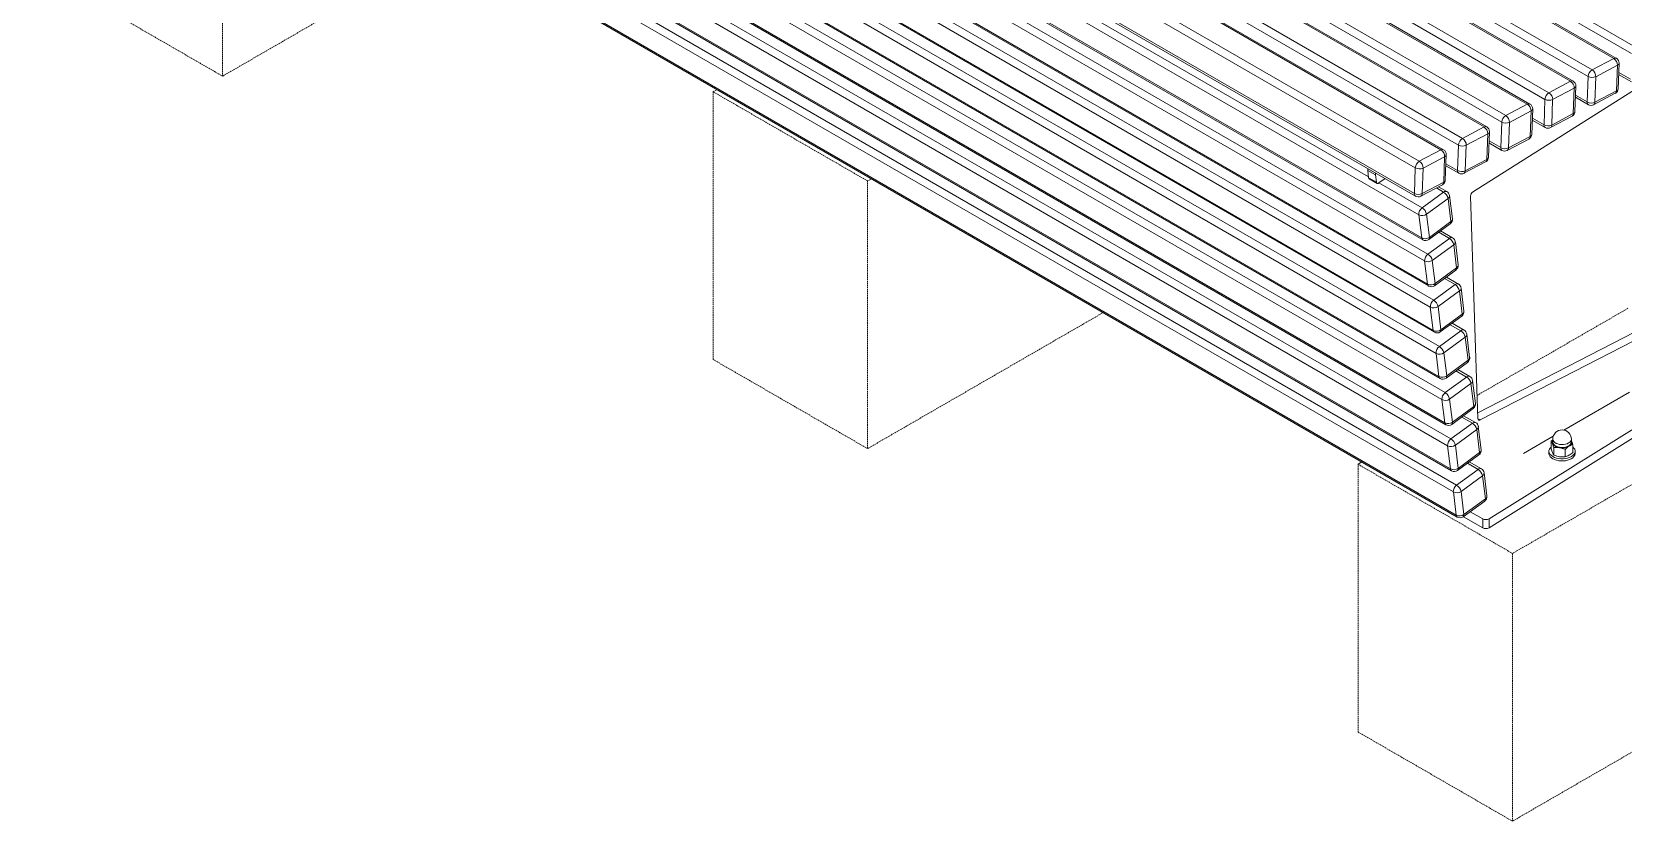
# Model space of a CAD drawing. Header units: millimetres. Extents: x -536 to 6037, y -221 to 4845.
# Drawn here: x 3734 to 5191, y 779 to 1501 of the extents above; entities that cross this region are included whole.
import ezdxf

# ---------------------------------------------------------------- set-up
doc = ezdxf.new("R2010")
doc.units = ezdxf.units.MM
doc.linetypes.add('HIDDEN', pattern=[1.905, 1.27, -0.635])
doc.layers.add('ZANO_R', color=7, linetype='Continuous', lineweight=0)
doc.layers.add('ZANO_R_przerywana', color=7, linetype='HIDDEN', lineweight=0)

msp = doc.modelspace()

# ---------------------------------------------------------------- linework, layer by layer
at = {"layer": 'ZANO_R'}
for p, q in [((3936.1, 2217.8), (5201.8, 1487.1)), ((5182.1, 1476.7), (3916.3, 2207.4)), ((5184.4, 1476.8), (3918.7, 2207.5)), ((5198.2, 1481.1), (3932.4, 2211.8)), ((5142.5, 1455.8), (3876.8, 2186.5)), ((5144.8, 1455.9), (3879.1, 2186.6)), ((5158.6, 1460.2), (3892.9, 2190.9)), ((3896.6, 2196.9), (5162.3, 1466.2)), ((3857, 2176), (5122.7, 1445.3)), ((5102.9, 1434.9), (3837.2, 2165.6)), ((5105.3, 1435), (3839.6, 2165.7)), ((5119, 1439.3), (3853.3, 2170)), ((5063.4, 1414), (3797.6, 2144.6)), ((5065.7, 1414.1), (3800, 2144.8)), ((5079.5, 1418.4), (3813.7, 2149.1)), ((3817.4, 2155.1), (5083.1, 1424.4)), ((5039.9, 1397.5), (3774.2, 2128.2)), ((3777.9, 2134.2), (5043.6, 1403.5)), ((3738.3, 2113.3), (5004, 1382.6)), ((5023.8, 1393.1), (3758.1, 2123.7)), ((5026.2, 1393.2), (3760.4, 2123.9)), ((5000.3, 1376.6), (3734.6, 2107.3)), ((3733.8, 2083.9), (4999.5, 1353.2)), ((3734.8, 2081.5), (5000.5, 1350.8)), ((3740.9, 2070.7), (4957.5, 1368.3)), ((5003.6, 1333.6), (3737.9, 2064.3)), ((3740.5, 2043.2), (5006.2, 1312.5)), ((3741.5, 2041.4), (5007.2, 1310.7)), ((3746.2, 2028.4), (5011.9, 1297.7)), ((5008.9, 1291.4), (3743.1, 2022)), ((3745.8, 2000.9), (5011.5, 1270.2)), ((3746.8, 1999.1), (5012.5, 1268.5)), ((3751.4, 1986.1), (5017.2, 1255.4)), ((5014.1, 1249.1), (3748.4, 1979.8)), ((3751, 1958.6), (5016.8, 1227.9)), ((3752, 1956.9), (5017.8, 1226.2)), ((3756.7, 1943.8), (5022.4, 1213.1)), ((5019.4, 1206.8), (3753.7, 1937.5)), ((3756.3, 1916.3), (5022, 1185.7)), ((3757.3, 1914.6), (5023, 1183.9)), ((5024.7, 1164.5), (3758.9, 1895.2)), ((3762, 1901.5), (5027.7, 1170.9)), ((3761.6, 1874.1), (5027.3, 1143.4)), ((3762.6, 1872.3), (5028.3, 1141.6)), ((5029.9, 1122.2), (3764.2, 1852.9)), ((3767.2, 1859.3), (5033, 1128.6)), ((3766.8, 1831.8), (5032.6, 1101.1)), ((3767.8, 1830), (5033.6, 1099.3)), ((5035.2, 1080), (3769.5, 1810.6)), ((3772.5, 1817), (5038.2, 1086.3)), ((3772.1, 1789.5), (5037.8, 1058.8)), ((3773.1, 1787.7), (5038.8, 1057.1)), ((5052.8, 1354.4), (5258.8, 1484.6)), ((5162.3, 1466.2), (5182.1, 1476.7)), ((5186.1, 1449), (5186.9, 1472.3)), ((5157.8, 1436.9), (5158.6, 1460.2)), ((5165.7, 1460), (5164.8, 1436.7)), ((5185.4, 1470.5), (5165.7, 1460)), ((5184.6, 1447.2), (5185.4, 1470.5)), ((5186.5, 1462.1), (5198.4, 1455.3)), ((5186.6, 1464), (5197.3, 1457.8)), ((5122.7, 1445.3), (5142.5, 1455.8)), ((5145.9, 1449.6), (5126.1, 1439.1)), ((5145, 1426.2), (5145.9, 1449.6)), ((5146.5, 1428.1), (5147.3, 1451.4)), ((5147, 1443.1), (5157.8, 1436.9)), ((5163.6, 1434.3), (5183.4, 1444.8)), ((5164.8, 1436.7), (5184.6, 1447.2)), ((5083.1, 1424.4), (5102.9, 1434.9)), ((5106.3, 1428.7), (5086.5, 1418.2)), ((5105.5, 1405.3), (5106.3, 1428.7)), ((5106.9, 1407.2), (5107.8, 1430.5)), ((5118.2, 1416), (5119, 1439.3)), ((5126.1, 1439.1), (5125.3, 1415.8)), ((5147, 1441.2), (5158.8, 1434.4)), ((5043.6, 1403.5), (5063.4, 1414)), ((5078.6, 1395.1), (5079.5, 1418.4)), ((5086.5, 1418.2), (5085.7, 1394.9)), ((5107.4, 1420.3), (5119.2, 1413.5)), ((5107.5, 1422.2), (5118.2, 1416)), ((5124.1, 1413.4), (5143.8, 1423.9)), ((5125.3, 1415.8), (5145, 1426.2)), ((5066.8, 1407.8), (5047, 1397.3)), ((5065.9, 1384.4), (5066.8, 1407.8)), ((5067.4, 1386.3), (5068.2, 1409.6)), ((5067.8, 1399.4), (5079.7, 1392.6)), ((5067.9, 1401.2), (5078.6, 1395.1)), ((5084.5, 1392.5), (5104.3, 1403)), ((5085.7, 1394.9), (5105.5, 1405.3)), ((5004, 1382.6), (5023.8, 1393.1)), ((5027.2, 1386.8), (5007.4, 1376.4)), ((5026.4, 1363.5), (5027.2, 1386.8)), ((5027.8, 1365.4), (5028.7, 1388.7)), ((5039.1, 1374.1), (5039.9, 1397.5)), ((5047, 1397.3), (5046.1, 1374)), ((5046.1, 1374), (5065.9, 1384.4)), ((4956.9, 1376), (4956.8, 1374.2)), ((4956.8, 1374.2), (4963.9, 1370.1)), ((4957.6, 1367.6), (4956.8, 1374.2)), ((4964, 1371.9), (4963.9, 1370.1)), ((4964.7, 1363.5), (4963.9, 1370.1)), ((4999.5, 1353.2), (5000.3, 1376.6)), ((5007.4, 1376.4), (5006.6, 1353.1)), ((5028.3, 1378.5), (5040.1, 1371.7)), ((5028.4, 1380.3), (5039.1, 1374.1)), ((5044.9, 1371.6), (5064.7, 1382)), ((4957.6, 1367.6), (4964.7, 1363.5)), ((4958.2, 1366.5), (4965.3, 1362.4)), ((4972.7, 1366.9), (4967.1, 1362.8)), ((4967.1, 1362.8), (5006.6, 1340)), ((5005.4, 1350.7), (5025.2, 1361.1)), ((5006.6, 1353.1), (5026.4, 1363.5)), ((5026.3, 1354.3), (5019.6, 1358.2)), ((5029.2, 1354.9), (5021.6, 1359.3)), ((5006.6, 1340), (5026.3, 1354.3)), ((5030.3, 1348.5), (5010.6, 1334.2)), ((5032.9, 1327.4), (5030.3, 1348.5)), ((5034.3, 1330.1), (5031.7, 1351.2)), ((5050.8, 1350.8), (5057.7, 1147.1)), ((5006.2, 1312.5), (5003.6, 1333.6)), ((5010.6, 1334.2), (5013.3, 1313)), ((5013.3, 1313), (5032.9, 1327.4)), ((5011.9, 1297.7), (5031.5, 1312.1)), ((5012.7, 1311), (5032.3, 1325.4)), ((5031.5, 1312.1), (5021.8, 1317.7)), ((5034.5, 1312.6), (5023.5, 1319)), ((5035.5, 1306.3), (5015.9, 1291.9)), ((5038.2, 1285.1), (5035.5, 1306.3)), ((5039.6, 1287.8), (5037, 1308.9)), ((5011.5, 1270.2), (5008.9, 1291.4)), ((5015.9, 1291.9), (5018.5, 1270.7)), ((5018, 1268.8), (5037.6, 1283.1)), ((5018.5, 1270.7), (5038.2, 1285.1)), ((5017.2, 1255.4), (5036.8, 1269.8)), ((5036.8, 1269.8), (5027, 1275.4)), ((5039.8, 1270.3), (5028.8, 1276.7)), ((5040.8, 1264), (5021.2, 1249.6)), ((5043.4, 1242.8), (5040.8, 1264)), ((5044.8, 1245.5), (5042.2, 1266.6)), ((5057.5, 1152.5), (5253.3, 1253.3)), ((5016.8, 1227.9), (5014.1, 1249.1)), ((5021.2, 1249.6), (5023.8, 1228.5)), ((5023.2, 1226.5), (5042.8, 1240.8)), ((5023.8, 1228.5), (5043.4, 1242.8)), ((5059.7, 1145.9), (5260.4, 1249.2)), ((5022.4, 1213.1), (5042.1, 1227.5)), ((5042.1, 1227.5), (5032.3, 1233.1)), ((5045, 1228.1), (5034, 1234.4)), ((5050.1, 1203.2), (5047.5, 1224.4)), ((5046.1, 1221.7), (5026.4, 1207.3)), ((5048.7, 1200.6), (5046.1, 1221.7)), ((5022, 1185.7), (5019.4, 1206.8)), ((5026.4, 1207.3), (5029.1, 1186.2)), ((5028.5, 1184.2), (5048.1, 1198.6)), ((5029.1, 1186.2), (5048.7, 1200.6)), ((5067.9, 1055.4), (5291.3, 1194.8)), ((5027.7, 1170.9), (5047.3, 1185.2)), ((5047.3, 1185.2), (5037.6, 1190.8)), ((5050.3, 1185.8), (5039.3, 1192.1)), ((5055.4, 1160.9), (5052.7, 1182.1)), ((5067.9, 1047.3), (5291.3, 1186.7)), ((5051.3, 1179.4), (5031.7, 1165)), ((5054, 1158.3), (5051.3, 1179.4)), ((5196.3, 1171.3), (5136.4, 1136.7)), ((5027.3, 1143.4), (5024.7, 1164.5)), ((5031.7, 1165), (5034.3, 1143.9)), ((5033.8, 1141.9), (5053.4, 1156.3)), ((5034.3, 1143.9), (5054, 1158.3)), ((5033, 1128.6), (5052.6, 1142.9)), ((5056.6, 1137.1), (5037, 1122.8)), ((5052.6, 1142.9), (5042.8, 1148.6)), ((5055.6, 1143.5), (5044.6, 1149.8)), ((5059.2, 1116), (5056.6, 1137.1)), ((5057.7, 1147), (5059.7, 1145.9)), ((5060.6, 1118.7), (5058, 1139.8)), ((5032.6, 1101.1), (5029.9, 1122.2)), ((5037, 1122.8), (5039.6, 1101.6)), ((5126.6, 1131), (5099.4, 1115.3)), ((5124.6, 1126.4), (5126.2, 1127.6)), ((5124.6, 1126.4), (5124.6, 1119.5)), ((5126.2, 1128.3), (5126.2, 1125.7)), ((5143.2, 1125.7), (5143.2, 1128.3)), ((5143.2, 1127.2), (5143.4, 1126.8)), ((5144.7, 1123.3), (5144.7, 1116.4)), ((4947.9, 1105.4), (4951.5, 1107.5)), ((5039, 1099.6), (5058.6, 1114)), ((5039.6, 1101.6), (5059.2, 1116)), ((5060.8, 1101.2), (5049.8, 1107.6)), ((5122.7, 1117.3), (5122.7, 1115.3)), ((5127.3, 1120.6), (5127.3, 1113.7)), ((5137.4, 1119), (5137.4, 1112.2)), ((5146.7, 1115.3), (5146.7, 1117.3)), ((5038.2, 1086.3), (5057.8, 1100.7)), ((5061.9, 1094.9), (5042.2, 1080.5)), ((5057.8, 1100.7), (5048.1, 1106.3)), ((5064.5, 1073.7), (5061.9, 1094.9)), ((5065.9, 1076.4), (5063.3, 1097.5)), ((5037.8, 1058.8), (5035.2, 1080)), ((5042.2, 1080.5), (5044.9, 1059.3)), ((5044.3, 1057.3), (5063.9, 1071.7)), ((5044.9, 1059.3), (5064.5, 1073.7)), ((5044.4, 1057.4), (5062.1, 1047.2)), ((5050.6, 1062), (5062.1, 1055.4)), ((5062.1, 1047.2), (5062.1, 1055.4)), ((5067.9, 1055.4), (5067.9, 1047.3))]:
    msp.add_line(p, q, dxfattribs=at)
at = {"layer": 'ZANO_R', "flags": 128}
for points in [[(4964.7, 1363.5), (4964.8, 1363.1), (4964.9, 1362.8), (4965.2, 1362.5), (4965.5, 1362.4), (4965.8, 1362.3), (4966.2, 1362.4), (4966.6, 1362.5), (4967.1, 1362.8)], [(5124.6, 1126.4), (5125.3, 1125.4), (5126, 1124.1)], [(5140.9, 1121.9), (5139.5, 1121.3), (5137.9, 1120.8), (5136.2, 1120.5), (5134.5, 1120.4), (5132.7, 1120.6), (5131, 1120.9), (5129.5, 1121.4), (5128.2, 1122.1), (5127.1, 1122.9), (5126.4, 1123.8), (5126, 1124.8), (5126, 1125.9), (5126.2, 1126.7)], [(5140.7, 1124.9), (5139.3, 1124.2), (5137.7, 1123.8), (5136, 1123.5), (5134.2, 1123.4), (5132.5, 1123.6), (5130.8, 1124), (5129.3, 1124.5), (5128.1, 1125.3), (5127.1, 1126.1), (5126.5, 1127.1), (5126.2, 1128.1), (5126.2, 1128.3)], [(5126.2, 1125.7), (5126.2, 1125.4), (5126.5, 1124.4), (5127.1, 1123.5), (5128.1, 1122.6), (5129.3, 1121.9), (5130.8, 1121.3), (5132.5, 1120.9), (5134.2, 1120.8), (5136, 1120.8), (5137.7, 1121.1), (5139.3, 1121.6), (5140.7, 1122.2)], [(5137.4, 1119), (5140.1, 1121.2), (5141, 1121.8)], [(5143.4, 1126.8), (5143.3, 1127), (5143.2, 1127.2)], [(5144.7, 1123.3), (5144.1, 1125.2), (5143.4, 1126.8)], [(5143.2, 1112.4), (5141.6, 1111.6), (5139.8, 1111), (5137.8, 1110.6), (5135.7, 1110.4), (5133.6, 1110.4), (5131.6, 1110.6), (5129.6, 1111), (5127.8, 1111.6), (5126.2, 1112.4), (5124.9, 1113.3), (5123.8, 1114.4), (5123.1, 1115.5), (5122.7, 1116.7), (5122.7, 1117.9), (5123.1, 1119.1), (5123.8, 1120.2), (5124.6, 1121.1)], [(5143.2, 1110.4), (5141.6, 1109.6), (5139.8, 1109), (5137.8, 1108.6), (5135.7, 1108.4), (5133.6, 1108.4), (5131.6, 1108.6), (5129.6, 1109), (5127.8, 1109.6), (5126.2, 1110.4), (5124.9, 1111.3), (5123.8, 1112.3), (5123.1, 1113.5), (5122.7, 1114.7), (5122.7, 1115.3)], [(5127.3, 1113.7), (5126.7, 1114.7), (5126, 1116)], [(5127.3, 1120.6), (5129.8, 1120.7), (5132.4, 1120.5)], [(5137.4, 1112.2), (5134.9, 1112.1), (5132.4, 1112.3)], [(5141, 1113.6), (5140.1, 1113.1), (5137.4, 1112.2)], [(5144.7, 1121.1), (5145.6, 1120.2), (5146.3, 1119.1), (5146.6, 1117.9), (5146.6, 1116.7), (5146.3, 1115.5), (5145.6, 1114.4), (5144.5, 1113.3), (5143.2, 1112.4)]]:
    msp.add_lwpolyline(points, dxfattribs=at)
at = {"layer": 'ZANO_R'}
for centre, radius, start, end in [((5183.4, 1474.7), 2.41, 64.7612, 123.2696), ((5178, 1470.5), 7.42, 0.1515, 57.0836), ((5181.9, 1472.5), 5, 357.9472, 60.0027), ((5184.6, 1472.7), 2.36, 291.7669, 351.9846), ((5166.2, 1459.7), 7.67, 121.1738, 176.0303), ((5162.3, 1467.3), 7.98, 242.3069, 294.8691), ((5158.2, 1460), 7.42, 0.1516, 57.0836), ((5126.7, 1438.8), 7.67, 121.1738, 176.0303), ((5118.7, 1439.1), 7.42, 0.1517, 57.0834), ((5143.8, 1453.8), 2.41, 64.7611, 123.2695), ((5138.5, 1449.5), 7.42, 0.1517, 57.0834), ((5142.3, 1451.6), 5, 357.9472, 60.0027), ((5145, 1451.8), 2.36, 291.767, 351.9845), ((5181.1, 1449.2), 5, 297.8556, 357.9472), ((5182.1, 1446.9), 2.56, 301.8225, 4.682), ((5183.7, 1449.3), 2.36, 291.7665, 351.9848), ((5104.3, 1432.9), 2.41, 64.761, 123.2696), ((5098.9, 1428.6), 7.42, 0.1517, 57.0834), ((5102.8, 1430.7), 5, 357.9472, 60.0027), ((5105.4, 1430.9), 2.36, 291.7669, 351.9845), ((5122.7, 1446.4), 7.98, 242.3068, 294.8691), ((5141.5, 1428.3), 5, 297.8556, 357.9472), ((5144.2, 1428.4), 2.36, 291.7665, 351.985), ((5160.3, 1436.5), 2.57, 171.4153, 234.0681), ((5161.5, 1443.9), 7.98, 242.3069, 294.8691), ((5161.3, 1438.7), 5, 240.0027, 297.8556), ((5162.3, 1436.5), 2.56, 301.821, 4.6834), ((5064.7, 1411.9), 2.41, 64.7603, 123.27), ((5059.3, 1407.7), 7.42, 0.1517, 57.0832), ((5063.2, 1409.8), 5, 357.9472, 60.0027), ((5087.1, 1417.9), 7.67, 121.1737, 176.0305), ((5083.2, 1425.5), 7.98, 242.3067, 294.8691), ((5079.1, 1418.2), 7.42, 0.1514, 57.0836), ((5121.9, 1423), 7.98, 242.307, 294.8689), ((5120.7, 1415.6), 2.57, 171.4154, 234.068), ((5121.7, 1417.8), 5, 240.0027, 297.8556), ((5122.7, 1415.6), 2.56, 301.8212, 4.6832), ((5142.5, 1426), 2.56, 301.8212, 4.6832), ((5047.6, 1396.9), 7.67, 121.1737, 176.0305), ((5039.6, 1397.3), 7.42, 0.1517, 57.0832), ((5065.9, 1409.9), 2.36, 291.7673, 351.984), ((5101.9, 1407.4), 5, 297.8556, 357.9472), ((5102.9, 1405.1), 2.56, 301.8226, 4.6819), ((5104.6, 1407.5), 2.36, 291.7668, 351.9846), ((5025.1, 1391), 2.41, 64.7604, 123.2699), ((5019.8, 1386.8), 7.42, 0.1517, 57.0832), ((5023.7, 1388.9), 5, 357.9472, 60.0027), ((5026.3, 1389), 2.36, 291.7672, 351.984), ((5043.6, 1404.5), 7.98, 242.3067, 294.8691), ((5062.4, 1386.5), 5, 297.8556, 357.9472), ((5063.4, 1384.2), 2.56, 301.8219, 4.6825), ((5065, 1386.6), 2.36, 291.7664, 351.9849), ((5082.3, 1402.1), 7.98, 242.3066, 294.8693), ((5081.2, 1394.7), 2.57, 171.4163, 234.0665), ((5082.2, 1396.9), 5, 240.0027, 297.8556), ((5083.2, 1394.7), 2.56, 301.8218, 4.6826), ((5008, 1376), 7.67, 121.1739, 176.0301), ((5004.1, 1383.6), 7.98, 242.3072, 294.8689), ((5000, 1376.4), 7.42, 0.1517, 57.0832), ((5041.6, 1373.8), 2.57, 171.4167, 234.0661), ((5042.8, 1381.2), 7.98, 242.3067, 294.8691), ((5042.6, 1376), 5, 240.0027, 297.8556), ((5043.6, 1373.8), 2.56, 301.8219, 4.6825), ((4958.9, 1367.6), 1.33, 181.9685, 236.9472), ((5022.8, 1365.6), 5, 297.8556, 357.9472), ((5023.8, 1363.3), 2.56, 301.8218, 4.6826), ((5028.2, 1352.4), 2.73, 66.9679, 134.2101), ((5025.5, 1365.7), 2.36, 291.767, 351.9843), ((5026.7, 1350.6), 5, 7.0994, 60.0027), ((5003.2, 1360.3), 7.98, 242.3068, 294.8691), ((5002, 1352.9), 2.57, 171.4154, 234.0675), ((5003, 1355.1), 5, 240.0027, 297.8556), ((5004, 1352.9), 2.56, 301.8219, 4.6825), ((5021.6, 1346.9), 8.77, 10.8007, 58.3122), ((5028.7, 1351.1), 2.96, 301.1346, 2.4549), ((5055.5, 1350.7), 4.62, 125.1559, 178.6203), ((5011.1, 1333.9), 7.55, 126.6997, 182.16), ((5006.7, 1339.8), 6.92, 243.6022, 304.9247), ((5002, 1332.5), 8.77, 10.8004, 58.3125), ((5029.4, 1329.4), 5, 306.2126, 7.0994), ((5030.9, 1326.9), 2.03, 313.0279, 14.4343), ((5031.4, 1329.9), 2.96, 301.1345, 2.4545), ((5009.3, 1318.7), 6.92, 243.6021, 304.9248), ((5008.4, 1312.6), 2.21, 182.2812, 237.0172), ((5011.3, 1312.5), 2.03, 313.0278, 14.4335), ((5033.4, 1310.1), 2.73, 66.9683, 134.2097), ((5026.9, 1304.6), 8.77, 10.8004, 58.3125), ((5032, 1308.3), 5, 7.0994, 60.0027), ((5009.7, 1315.1), 5, 240.0027, 306.2126), ((5016.4, 1291.6), 7.55, 126.6995, 182.1599), ((5007.3, 1290.2), 8.77, 10.8006, 58.3119), ((5034, 1308.8), 2.96, 301.1346, 2.4549), ((5011.9, 1297.6), 6.92, 243.6025, 304.9243), ((5034.6, 1287.2), 5, 306.2126, 7.0994), ((5036.2, 1284.6), 2.03, 313.0284, 14.4329), ((5036.6, 1287.6), 2.96, 301.1349, 2.4546), ((5014.6, 1276.4), 6.92, 243.602, 304.9248), ((5013.7, 1270.3), 2.21, 182.2845, 237.0138), ((5015, 1272.8), 5, 240.0027, 306.2126), ((5016.6, 1270.2), 2.03, 313.0269, 14.4344), ((5038.7, 1267.8), 2.73, 66.9682, 134.2095), ((5032.2, 1262.3), 8.77, 10.8007, 58.3119), ((5037.3, 1266), 5, 7.0994, 60.0027), ((5021.7, 1249.4), 7.55, 126.6993, 182.1604), ((5012.6, 1248), 8.77, 10.8008, 58.3122), ((5039.3, 1266.5), 2.96, 301.1357, 2.4532), ((5017.2, 1255.3), 6.92, 243.6022, 304.9249), ((5039.9, 1244.9), 5, 306.2126, 7.0994), ((5041.5, 1242.3), 2.03, 313.0269, 14.4344), ((5041.9, 1245.4), 2.96, 301.1344, 2.4551), ((5019.8, 1234.1), 6.92, 243.6025, 304.9243), ((5019, 1228), 2.21, 182.2854, 237.0129), ((5020.3, 1230.5), 5, 240.0027, 306.2126), ((5021.8, 1228), 2.03, 313.0274, 14.4339), ((5044, 1225.6), 2.73, 66.9681, 134.2099), ((5037.4, 1220), 8.77, 10.8007, 58.3123), ((5042.5, 1223.7), 5, 7.0994, 60.0027), ((5044.5, 1224.2), 2.96, 301.1346, 2.4549), ((5026.9, 1207.1), 7.55, 126.6994, 182.1602), ((5017.8, 1205.7), 8.77, 10.8008, 58.3122), ((5022.5, 1213), 6.92, 243.6019, 304.9249), ((5045.2, 1202.6), 5, 306.2126, 7.0994), ((5046.7, 1200), 2.03, 313.0274, 14.4339), ((5047.2, 1203.1), 2.96, 301.136, 2.4529), ((5025.1, 1191.9), 6.92, 243.6021, 304.9246), ((5024.2, 1185.7), 2.21, 182.2842, 237.0141), ((5025.5, 1188.2), 5, 240.0027, 306.2126), ((5027.1, 1185.7), 2.03, 313.0282, 14.434), ((5049.2, 1183.3), 2.73, 66.9685, 134.21), ((5042.7, 1177.8), 8.77, 10.8006, 58.3124), ((5047.8, 1181.5), 5, 7.0994, 60.0027), ((5049.8, 1181.9), 2.96, 301.1349, 2.4546), ((5032.2, 1164.8), 7.55, 126.6998, 182.1599), ((5023.1, 1163.4), 8.77, 10.8006, 58.3124), ((5027.7, 1170.7), 6.92, 243.6022, 304.9249), ((5050.4, 1160.3), 5, 306.2126, 7.0994), ((5052, 1157.8), 2.03, 313.0271, 14.4352), ((5052.4, 1160.8), 2.96, 301.1337, 2.4552), ((5030.4, 1149.6), 6.92, 243.6024, 304.9246), ((5029.5, 1143.5), 2.21, 182.2824, 237.0159), ((5030.8, 1145.9), 5, 240.0027, 306.2126), ((5032.4, 1143.4), 2.03, 313.0284, 14.4329), ((5054.5, 1141), 2.73, 66.9681, 134.2095), ((5048, 1135.5), 8.77, 10.8006, 58.3124), ((5053.1, 1139.2), 5, 7.0994, 60.0027), ((5055.1, 1139.7), 2.96, 301.1343, 2.4552), ((5059, 1146.9), 1.28, 173.3635, 305.0692), ((5134.7, 1128.3), 8.5, 0, 180), ((5037.5, 1122.5), 7.55, 126.6994, 182.1599), ((5033, 1128.4), 6.92, 243.6021, 304.9246), ((5028.4, 1121.1), 8.77, 10.8005, 58.3121), ((5128.9, 1125.5), 3.19, 147.7431, 205.0108), ((5132.8, 1128.7), 8.22, 213.4384, 266.567), ((5098.5, 1111.7), 30.1, 17.1135, 24.3409), ((5134.7, 1134.1), 13.8, 260.2293, 297.3565), ((5139, 1128.7), 4.23, 294.0111, 354.6708), ((5139, 1126.1), 4.23, 294.0111, 354.6708), ((5138.5, 1126.5), 5.2, 297.1326, 333.8689), ((5139.6, 1125.5), 3.96, 290.7434, 19.4602), ((5147.9, 1109.9), 13.8, 103.479, 119.9897), ((5140.4, 1125.5), 3.04, 336.0614, 23.871), ((5055.7, 1118), 5, 306.2126, 7.0994), ((5057.3, 1115.5), 2.03, 313.0284, 14.4329), ((5057.7, 1118.5), 2.96, 301.1349, 2.4546), ((5153.4, 1128.4), 30.1, 197.108, 204.3484), ((5135.9, 1134.2), 22.2, 247.3029, 260.8335), ((5128.8, 1098.6), 22.2, 67.3048, 80.8311), ((5129.7, 1132.5), 22, 301.072, 313.1011), ((5140.7, 1115.9), 6.03, 294.3343, 354.3464), ((5035.6, 1107.3), 6.92, 243.6022, 304.9249), ((5034.8, 1101.2), 2.21, 182.2857, 237.0126), ((5036.1, 1103.7), 5, 240.0027, 306.2126), ((5037.6, 1101.1), 2.03, 313.0262, 14.4352), ((5059.8, 1098.7), 2.73, 66.9679, 134.2093), ((5053.2, 1093.2), 8.77, 10.8006, 58.3118), ((5058.3, 1096.9), 5, 7.0994, 60.0027), ((5060.3, 1097.4), 2.96, 301.136, 2.4529), ((5042.7, 1080.2), 7.55, 126.6992, 182.1605), ((5038.3, 1086.2), 6.92, 243.602, 304.925), ((5033.6, 1078.8), 8.77, 10.801, 58.312), ((5061, 1075.8), 5, 306.2126, 7.0994), ((5062.5, 1073.2), 2.03, 313.0263, 14.435), ((5063, 1076.2), 2.96, 301.1343, 2.4552), ((5040.9, 1065), 6.92, 243.6027, 304.9243), ((5040, 1058.9), 2.21, 182.2844, 237.0146), ((5041.3, 1061.4), 5, 240.0027, 306.2126), ((5042.9, 1058.8), 2.03, 313.0274, 14.4339), ((5064.9, 1060.8), 6.11, 242.4886, 298.8002), ((5064.9, 1052.6), 6.11, 242.4886, 298.8002)]:
    msp.add_arc(centre, radius, start, end, dxfattribs=at)
at = {"layer": 'ZANO_R_przerywana'}
for p, q in [((3908.4, 1460.5), (3908.4, 1705.5)), ((4124.2, 1585.1), (3908.4, 1460.5)), ((3908.4, 1460.5), (3767, 1542.1)), ((4357.4, 1446.3), (4361, 1448.3)), ((4498.9, 1364.6), (4357.4, 1446.3)), ((4357.4, 1201.3), (4357.4, 1446.3)), ((4502.5, 1366.7), (4498.9, 1364.6)), ((4498.9, 1119.7), (4498.9, 1364.6)), ((4714.6, 1244.2), (4498.9, 1119.7)), ((5057, 1168.4), (5195.4, 1248.3)), ((4498.9, 1119.7), (4357.4, 1201.3)), ((5336.8, 1166.6), (5089.3, 1023.8)), ((5089.3, 1023.8), (4947.9, 1105.4)), ((4947.9, 860.4), (4947.9, 1105.4)), ((5089.3, 778.8), (5089.3, 1023.8)), ((5336.8, 921.7), (5089.3, 778.8)), ((5089.3, 778.8), (4947.9, 860.4))]:
    msp.add_line(p, q, dxfattribs=at)

doc.saveas('drawing.dxf')
